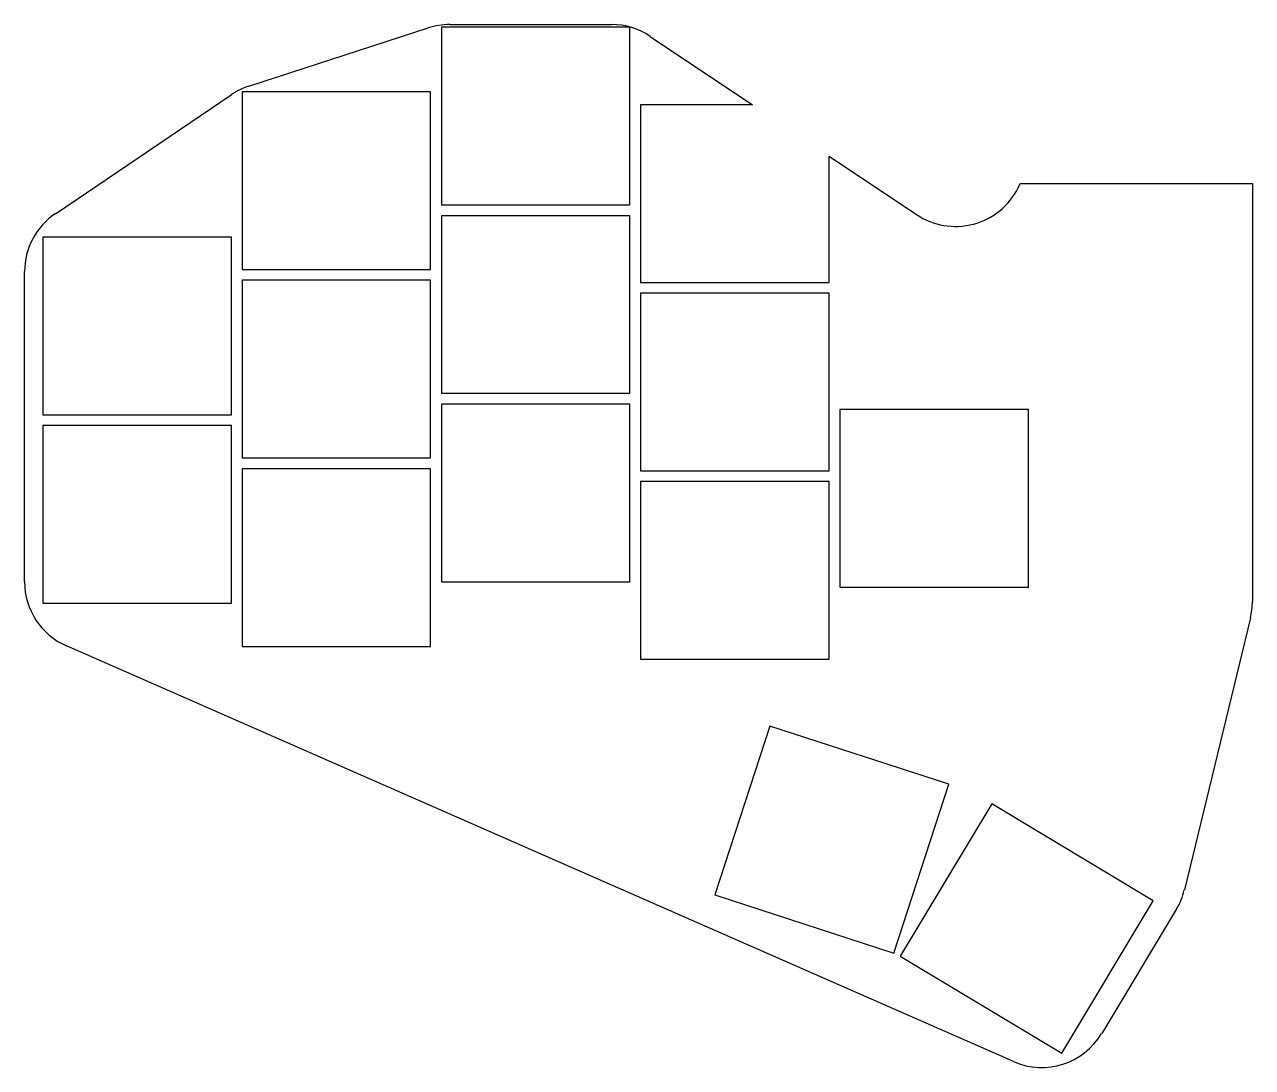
# Model space of a CAD drawing. Header units: millimetres. Extents: x 90 to 204, y -134 to -37.
import ezdxf

# ---------------------------------------------------------------- set-up
doc = ezdxf.new("R2010")
doc.units = ezdxf.units.MM

msp = doc.modelspace()

# ---------------------------------------------------------------- linework, layer by layer
for p, q in [((110.38, -42.72), (127.02, -37.32)), ((145.75, -37.25), (128.25, -37.25)), ((128.25, -37.25), (128.25, -53.75)), ((129.03, -37), (144.03, -37)), ((145.75, -53.75), (145.75, -37.25)), ((147.64, -38.1), (157.13, -44.45)), ((127.25, -43.25), (109.75, -43.25)), ((109.75, -43.25), (109.75, -59.75)), ((127.25, -59.75), (127.25, -43.25)), ((92.41, -54.57), (108.74, -43.52)), ((157.13, -44.45), (146.75, -44.45)), ((146.75, -44.45), (146.75, -60.95)), ((164.25, -49.21), (172.37, -54.65)), ((164.25, -60.95), (164.25, -49.21)), ((181.8, -52.15), (182, -51.75)), ((182, -51.75), (203.55, -51.75)), ((203.55, -51.75), (203.55, -90.57)), ((128.25, -53.75), (145.75, -53.75)), ((145.75, -54.75), (128.25, -54.75)), ((128.25, -54.75), (128.25, -71.25)), ((145.75, -71.25), (145.75, -54.75)), ((108.75, -56.75), (91.25, -56.75)), ((91.25, -56.75), (91.25, -73.25)), ((108.75, -73.25), (108.75, -56.75)), ((89.55, -88.75), (89.55, -59.95)), ((109.75, -59.75), (127.25, -59.75)), ((127.25, -60.75), (109.75, -60.75)), ((109.75, -60.75), (109.75, -77.25)), ((127.25, -77.25), (127.25, -60.75)), ((146.75, -60.95), (164.25, -60.95)), ((164.25, -61.95), (146.75, -61.95)), ((146.75, -61.95), (146.75, -78.45)), ((164.25, -78.45), (164.25, -61.95)), ((128.25, -71.25), (145.75, -71.25)), ((145.75, -72.25), (128.25, -72.25)), ((128.25, -72.25), (128.25, -88.75)), ((145.75, -88.75), (145.75, -72.25)), ((182.75, -72.75), (165.25, -72.75)), ((165.25, -72.75), (165.25, -89.25)), ((182.75, -89.25), (182.75, -72.75)), ((91.25, -73.25), (108.75, -73.25)), ((108.75, -74.25), (91.25, -74.25)), ((91.25, -74.25), (91.25, -90.75)), ((108.75, -90.75), (108.75, -74.25)), ((109.75, -77.25), (127.25, -77.25)), ((127.25, -78.25), (109.75, -78.25)), ((109.75, -78.25), (109.75, -94.75)), ((127.25, -94.75), (127.25, -78.25)), ((146.75, -78.45), (164.25, -78.45)), ((164.25, -79.45), (146.75, -79.45)), ((146.75, -79.45), (146.75, -95.95)), ((164.25, -95.95), (164.25, -79.45)), ((128.25, -88.75), (145.75, -88.75)), ((165.25, -89.25), (182.75, -89.25)), ((91.25, -90.75), (108.75, -90.75)), ((203.37, -92.11), (197.23, -117.37)), ((181.37, -133.31), (93.44, -94.71)), ((109.75, -94.75), (127.25, -94.75)), ((146.75, -95.95), (164.25, -95.95)), ((158.73, -102.15), (153.63, -117.84)), ((175.37, -107.56), (158.73, -102.15)), ((170.27, -123.25), (175.37, -107.56)), ((179.34, -109.36), (170.84, -123.51)), ((194.34, -118.38), (179.34, -109.36)), ((153.63, -117.84), (170.27, -123.25)), ((185.84, -132.52), (194.34, -118.38)), ((196.48, -119.18), (189.56, -130.71)), ((170.84, -123.51), (185.84, -132.52))]:
    msp.add_line(p, q)
for centre, start, end in [((129.03, -43.5), 90, 107.9691), ((144.03, -43.5), 56.2083, 90), ((112.38, -48.9), 107.9691, 124.0859), ((175.98, -49.25), 236.2083, 333.4349), ((96.05, -59.95), 124.0859, 180), ((96.05, -88.75), 180, 246.2987), ((197.05, -90.57), 346.3376, 0), ((190.91, -115.83), 329, 346.3376), ((183.98, -127.36), 246.2987, 329)]:
    msp.add_arc(centre, 6.5, start, end)

doc.saveas('drawing.dxf')
